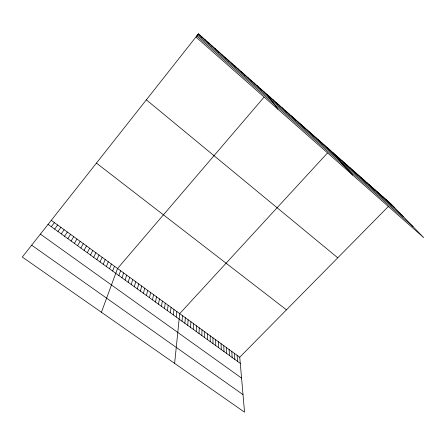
<?xml version="1.0" encoding="UTF-8"?>
<svg xmlns="http://www.w3.org/2000/svg" width="446" height="446" viewBox="0 0 446 446"><rect width="100%" height="100%" fill="white"/><g stroke="black" fill="none" stroke-linecap="round" stroke-linejoin="round"><path stroke-width="0.67" d="M207.435 339.612L207.479 333.803M204.642 337.594L204.742 331.813M201.843 335.57L201.993 329.817M199.039 333.536L199.239 327.816M196.223 331.501L196.474 325.809M193.397 329.46L193.698 323.796M208.483 43.251L208.516 42.699M190.565 327.409L190.921 321.772M187.727 325.357L188.128 319.749M184.873 323.294L185.335 317.719M182.018 321.226L182.525 315.679M174.626 363.378L179.71 313.633L327.364 153.101M176.226 317.039L176.845 311.548M173.288 314.915L173.962 309.457M170.35 312.791L171.074 307.361M167.395 310.656L168.181 305.259M164.435 308.515L165.276 303.146M161.463 306.363L162.361 301.033M158.486 304.211L159.439 298.909M155.498 302.048L156.507 296.78M152.499 299.879L153.563 294.644M149.488 297.705L150.614 292.498M205.071 40.235L205.177 39.744M146.472 295.52L147.654 290.352M143.445 293.334L144.688 288.194M140.406 291.138L141.705 286.031M137.362 288.936L138.723 283.862M134.307 286.722L135.723 281.682M131.241 284.509L132.718 279.503M128.169 282.285L129.702 277.312M125.081 280.055L126.681 275.115M121.987 277.813L123.648 272.913M118.881 275.567L120.604 270.7M101.409 312.272L117.549 268.481L263.96 97.278M112.643 271.056L114.488 266.256M109.51 268.787L111.416 264.026M106.365 266.513L108.333 261.785M201.642 37.208L201.821 36.778M103.21 264.233L105.239 259.544M100.043 261.947L102.14 257.292M96.871 259.65L99.029 255.028M93.682 257.348L95.907 252.765M90.488 255.034L92.774 250.49M87.282 252.715L89.635 248.205M84.065 250.39L86.485 245.919M80.838 248.054L83.324 243.622M77.598 245.713L80.152 241.319M74.354 243.365L76.968 239.006M71.092 241.007L73.78 236.687M67.825 238.643L70.574 234.362M64.542 236.269L67.363 232.031M61.253 233.888L64.14 229.69M57.952 231.502L60.907 227.343M198.453 33.807L196.073 37.141L423.7 237.606L390.925 203.872L198.453 33.807L22.3 257.047L244.553 412.193L239.742 357.235L51.145 220.252M54.635 229.105L57.662 224.985M51.312 226.702L54.412 222.621M239.742 357.235L388.182 206.654M31.627 245.144L243.014 394.621M40.318 234.061L241.565 378.085M47.978 224.293L240.277 363.362M96.342 163.046L286.466 309.836M146.305 99.815L337.761 257.799M198.197 34.164L394.526 207.574M197.572 35.044L403.229 216.539M196.853 36.048L413.102 226.702M388.254 201.508L391.805 205.171M385.573 199.139L389.079 202.763M382.885 196.764L386.342 200.349M380.187 194.378L383.593 197.918M377.478 191.992L380.839 195.487M374.763 189.589L378.074 193.046M372.042 187.181L375.303 190.598M369.305 184.767L372.522 188.14M366.567 182.347L369.728 185.675M363.813 179.916L366.924 183.2M361.054 177.48L364.114 180.719M358.289 175.033L361.299 178.227M355.512 172.58L358.467 175.73M352.725 170.116L355.629 173.221M349.926 167.646L352.78 170.707M347.122 165.171L349.926 168.181M344.312 162.684L347.06 165.65M341.485 160.186L344.184 163.108M338.653 157.683L341.296 160.56M335.81 155.175L338.402 158.001M332.961 152.655L335.492 155.437M330.101 150.129L352.797 175.166M327.186 147.548L329.605 150.235M324.253 144.961L326.623 147.598M321.315 142.363L323.629 144.956M318.372 139.76L320.624 142.296M315.411 137.145L317.608 139.637M312.445 134.525L314.581 136.961M309.463 131.893L311.542 134.279M306.48 129.251L308.498 131.587M303.481 126.603L305.438 128.888M300.47 123.943L302.371 126.179M297.454 121.279L299.288 123.458M294.421 118.603L296.2 120.727M291.383 115.915L293.1 117.989M288.333 113.223L289.989 115.241M285.273 110.519L286.867 112.481M282.201 107.804L283.734 109.716M279.118 105.078L280.59 106.94M276.029 102.346L277.434 104.152M272.924 99.603L274.268 101.354M269.808 96.854L271.09 98.549M266.686 94.095L277.864 109.175M263.547 91.324L264.695 92.902M260.403 88.542L261.484 90.064M257.247 85.755L258.262 87.215M254.075 82.95L255.028 84.361M250.897 80.141L251.778 81.49M247.703 77.325L248.522 78.613M244.503 74.493L245.25 75.725M241.292 71.655L241.966 72.826M238.064 68.807L238.677 69.916M234.83 65.947L235.371 66.995M231.58 63.076L232.048 64.068M228.319 60.193L228.72 61.124M225.052 57.305L225.381 58.175M221.768 54.406L222.024 55.209M218.473 51.491L218.657 52.238M215.167 48.569L215.279 49.255M237.094 355.317L237.584 361.416M234.44 353.388L234.886 359.465M211.85 45.637L211.889 46.256M231.781 351.454L232.176 357.502M229.11 349.519L229.461 355.54M226.434 347.573L226.735 353.567M223.753 345.622L224.004 351.593M221.06 343.665L221.261 349.608M218.362 341.708L218.512 347.624M215.652 339.74L215.758 345.628M212.937 337.767L212.993 343.626M210.211 335.788L210.217 341.625"/></g></svg>
